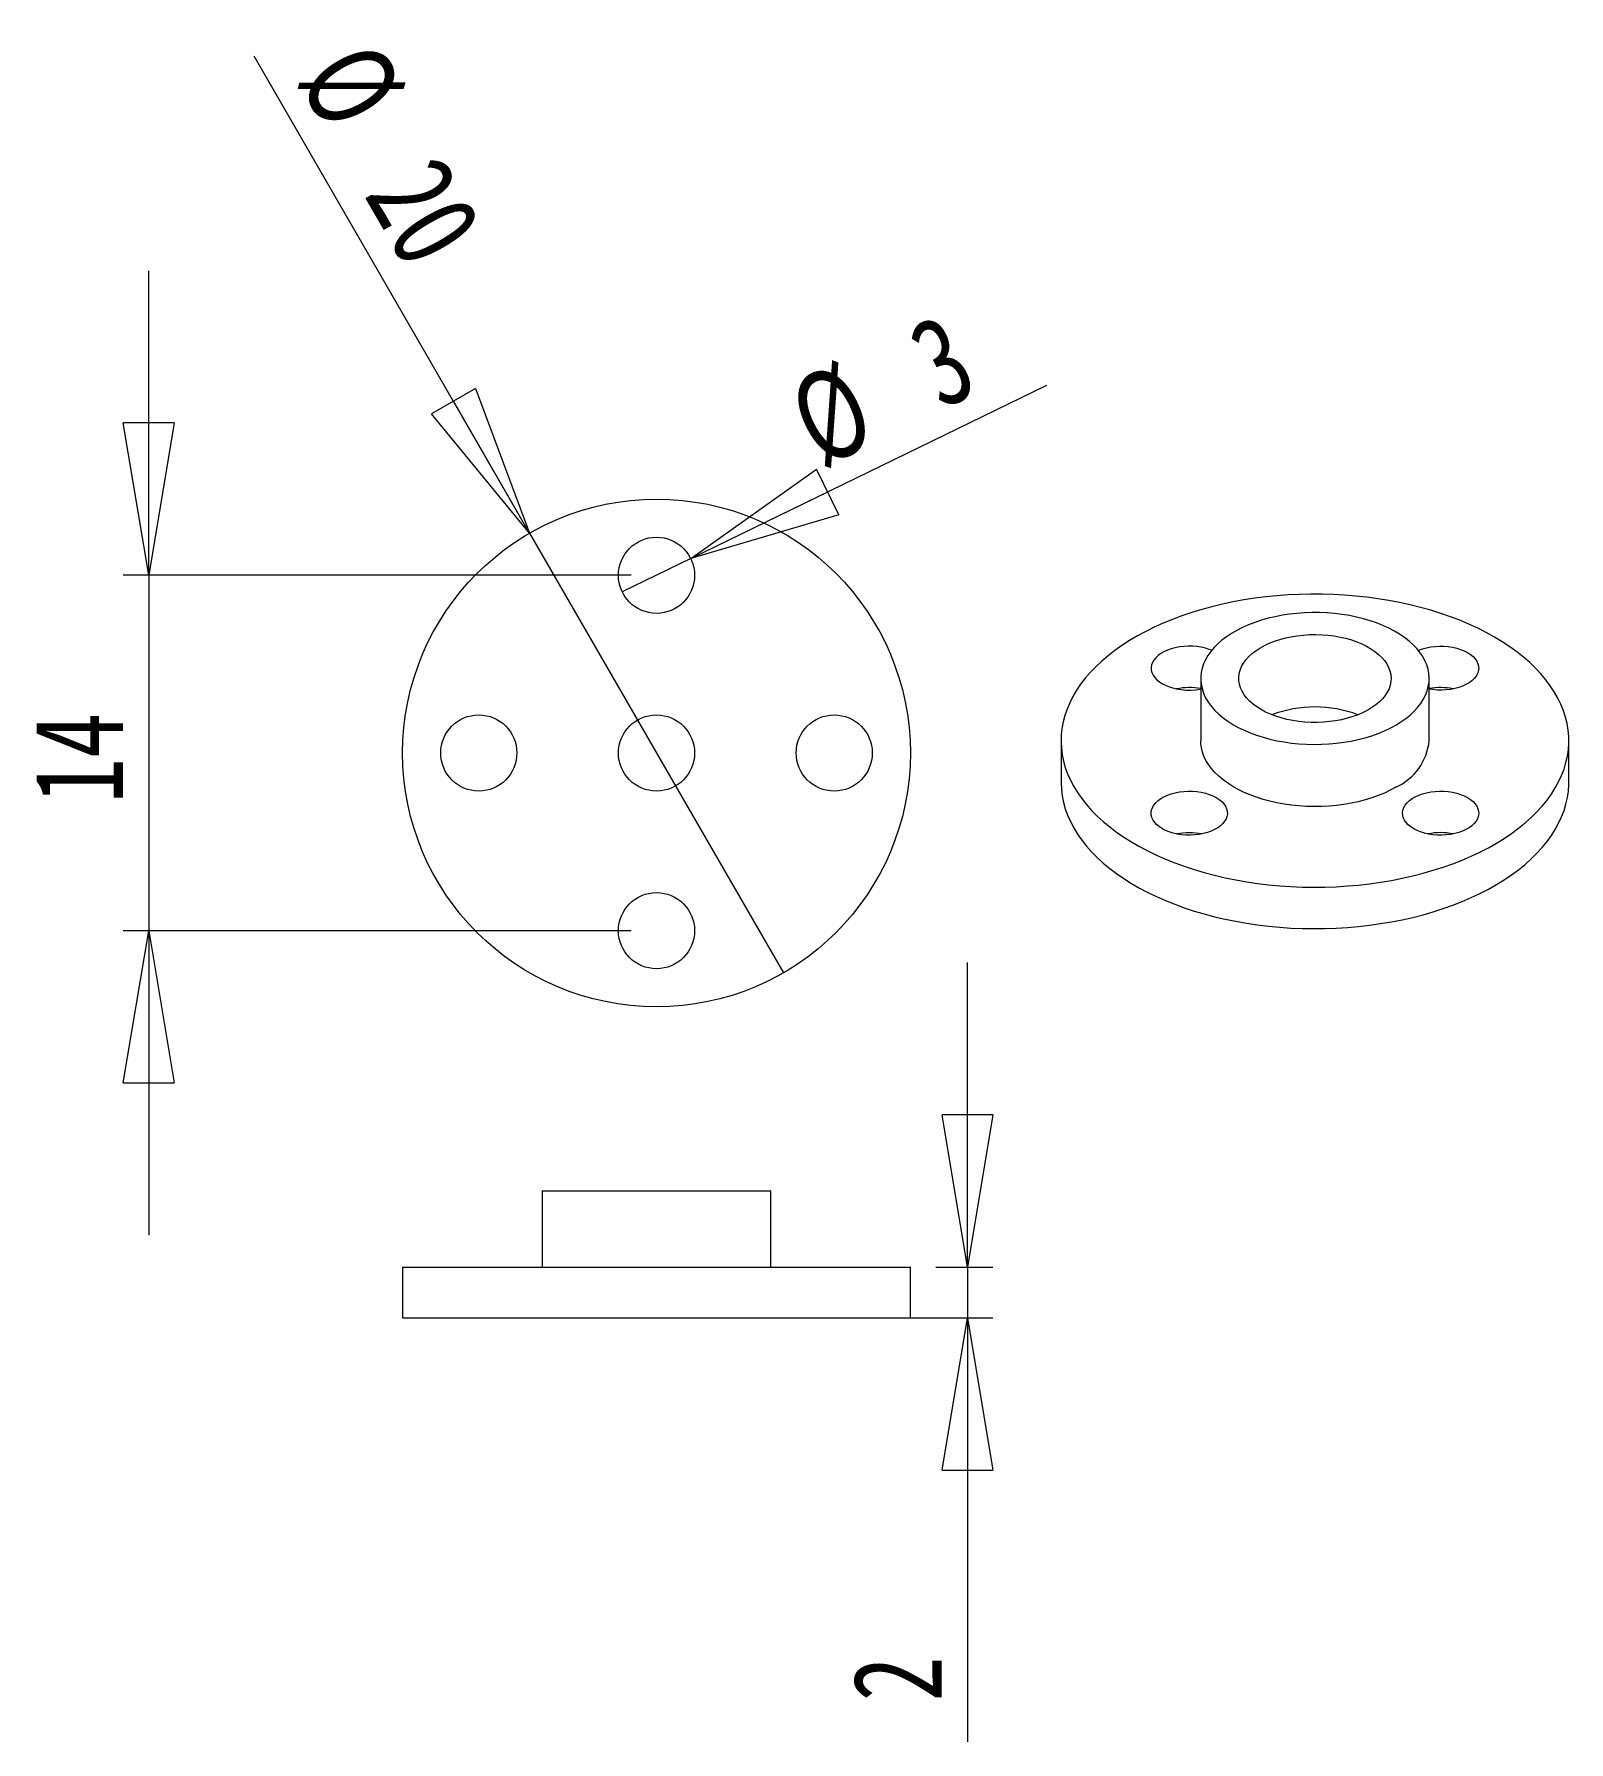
# Model space of a CAD drawing. Header units: millimetres. Extents: x 73.4 to 133.9, y 182.4 to 249.7.
import ezdxf

# ---------------------------------------------------------------- set-up
doc = ezdxf.new("R2010")
doc.units = ezdxf.units.MM
doc.styles.add('SLDTEXTSTYLE1', font='TXT', dxfattribs={"width": 0.75})
doc.dimstyles.new('SLDDIMSTYLE0', dxfattribs={"dimtxt": 3.5, "dimasz": 6, "dimexe": 0, "dimexo": 0.0625, "dimgap": 0.875, "dimtad": 1, "dimtoh": 1, "dimrnd": 1e-09, "dimzin": 12, "dimdsep": 46, "dimtxsty": 'SLDTEXTSTYLE1', "dimblk1": 'CLOSED', "dimblk2": 'CLOSED', "dimsah": 1, "dimcen": 0.09, "dimadec": 0, "dimazin": 0, "dimtfac": 1, "dimtofl": 0, "dimtmove": 0, "dimatfit": 3, "dimldrblk": 'CLOSED', "dimfxl": 1, "dimtolj": 1, "dimtzin": 12, "dimarcsym": 0})
doc.dimstyles.new('SLDDIMSTYLE1', dxfattribs={"dimtxt": 3.5, "dimasz": 6, "dimexe": 0, "dimexo": 0.0625, "dimgap": 0.875, "dimtad": 1, "dimtoh": 1, "dimrnd": 1e-09, "dimzin": 12, "dimdsep": 46, "dimtxsty": 'SLDTEXTSTYLE1', "dimblk1": 'CLOSED', "dimblk2": 'CLOSED', "dimsah": 1, "dimcen": 0.09, "dimadec": 0, "dimazin": 0, "dimtfac": 1, "dimtmove": 0, "dimatfit": 3, "dimldrblk": 'CLOSED', "dimfxl": 1, "dimtolj": 1, "dimtzin": 12, "dimarcsym": 0})

# ---------------------------------------------------------------- blocks, each defined once
blk = doc.blocks.new('_CLOSED')
at = {"color": 0, "linetype": 'ByBlock', "lineweight": -2}
for p, q in [((-1, 0.166667), (0, 0)), ((-1, 0.166667), (-1, -0.166667)), ((0, 0), (-1, -0.166667)), ((0, 0), (-1, 0))]:
    blk.add_line(p, q, dxfattribs=at)
blk = doc.blocks.new('*D4')
at = {"color": 7, "linetype": 'Continuous', "lineweight": 0}
for p, q in [((110.204, 201.113), (110.204, 213.113)), ((108.957, 201.113), (111.204, 201.113)), ((110.204, 201.113), (110.204, 199.113)), ((93.457, 199.113), (111.204, 199.113)), ((110.204, 199.113), (110.204, 182.408))]:
    blk.add_line(p, q, dxfattribs=at)
at = {"color": 7, "linetype": 'Continuous', "lineweight": 0, "xscale": 6, "yscale": 6}
for p, rotation in [((110.204, 201.113, 0.1), 270.0000000000004), ((110.204, 199.113, 0.1), 90.0000000000004)]:
    blk.add_blockref('_CLOSED', p, dxfattribs=dict(at, rotation=rotation))
at = {"color": 7, "linetype": 'Continuous', "lineweight": 0, "insert": (105.692, 183.995), "char_height": 3.5, "attachment_point": 1, "rotation": 90, "style": 'SLDTEXTSTYLE1'}
blk.add_mtext('2', dxfattribs=at)
blk = doc.blocks.new('*D5')
at = {"color": 7, "linetype": 'Continuous', "lineweight": 0}
for q in [(82.111, 248.809), (102.957, 212.704)]:
    blk.add_line((92.957, 230.024), q, dxfattribs=at)
at = {"color": 7, "linetype": 'Continuous', "lineweight": 0, "xscale": 6, "yscale": 6, "rotation": 300.0000000000007}
blk.add_blockref('_CLOSED', (92.957, 230.024, 2.55), dxfattribs=at)
at = {"color": 7, "linetype": 'Continuous', "lineweight": 0, "char_height": 3.5, "attachment_point": 1, "rotation": 300, "style": 'SLDTEXTSTYLE1'}
for s, insert in [('%%c', (86.798, 249.682)), ('20', (89.436, 245.112))]:
    blk.add_mtext(s, dxfattribs=dict(at, insert=insert))
blk = doc.blocks.new('*D6')
at = {"color": 7, "linetype": 'Continuous', "lineweight": 0}
for q in [(113.326, 235.849), (96.609, 227.707)]:
    blk.add_line((99.306, 229.021), q, dxfattribs=at)
at = {"color": 7, "linetype": 'Continuous', "lineweight": 0, "xscale": 6, "yscale": 6, "rotation": 205.9668822220464}
blk.add_blockref('_CLOSED', (99.306, 229.021, 2.55), dxfattribs=at)
at = {"color": 7, "linetype": 'Continuous', "lineweight": 0, "char_height": 3.5, "attachment_point": 1, "rotation": 25.96688, "style": 'SLDTEXTSTYLE1'}
for s, insert in [('3', (107.63, 238.012)), ('%%c', (102.886, 235.702))]:
    blk.add_mtext(s, dxfattribs=dict(at, insert=insert))
blk = doc.blocks.new('*D7')
at = {"color": 7, "linetype": 'Continuous', "lineweight": 0}
for p, q in [((77.957, 228.364), (77.957, 240.364)), ((96.957, 228.364), (76.957, 228.364)), ((77.957, 228.364), (77.957, 214.364)), ((96.957, 214.364), (76.957, 214.364)), ((77.957, 214.364), (77.957, 202.364))]:
    blk.add_line(p, q, dxfattribs=at)
at = {"color": 7, "linetype": 'Continuous', "lineweight": 0, "xscale": 6, "yscale": 6}
for p, rotation in [((77.957, 228.364, 2.55), 270.0000000000004), ((77.957, 214.364, 2.55), 90.0000000000004)]:
    blk.add_blockref('_CLOSED', p, dxfattribs=dict(at, rotation=rotation))
at = {"color": 7, "linetype": 'Continuous', "lineweight": 0, "insert": (73.445, 219.375), "char_height": 3.5, "attachment_point": 1, "rotation": 90, "style": 'SLDTEXTSTYLE1'}
blk.add_mtext('14', dxfattribs=at)

msp = doc.modelspace()

# ---------------------------------------------------------------- linework, layer by layer
at = {"color": 7, "linetype": 'Continuous', "lineweight": 15}
for p, q in [((119.39, 224.299), (119.39, 221.849)), ((128.39, 221.849), (128.39, 224.299)), ((113.89, 221.849), (113.89, 220.216)), ((133.89, 220.216), (133.89, 221.849)), ((93.457, 204.113), (93.457, 201.113)), ((93.457, 204.113), (102.457, 204.113)), ((102.457, 201.113), (102.457, 204.113)), ((87.957, 201.113), (87.957, 199.113)), ((87.957, 201.113), (107.957, 201.113)), ((107.957, 199.113), (107.957, 201.113)), ((87.957, 199.113), (107.957, 199.113))]:
    msp.add_line(p, q, dxfattribs=at)
at = {"color": 7, "linetype": 'Continuous', "lineweight": 15, "flags": 128}
for points in [[(130.961, 225.931), (130.639, 226.109), (130.304, 226.278), (129.956, 226.439), (129.595, 226.59), (129.224, 226.732), (128.842, 226.865), (128.45, 226.987), (128.049, 227.099), (127.64, 227.201), (127.223, 227.292), (126.8, 227.372), (126.371, 227.442), (125.937, 227.5), (125.498, 227.547), (125.057, 227.583), (124.614, 227.607), (124.169, 227.62), (123.723, 227.621), (123.278, 227.611), (122.834, 227.59), (122.392, 227.557), (121.953, 227.513), (121.518, 227.457), (121.087, 227.391), (120.663, 227.313), (120.244, 227.225), (119.833, 227.126), (119.43, 227.016), (119.036, 226.896), (118.651, 226.766), (118.277, 226.627), (117.914, 226.478), (117.562, 226.319), (117.224, 226.152), (116.898, 225.976), (116.587, 225.792), (116.29, 225.601), (116.008, 225.402), (115.741, 225.195), (115.491, 224.982), (115.258, 224.763), (115.042, 224.538), (114.843, 224.308), (114.662, 224.073), (114.5, 223.834), (114.356, 223.59), (114.231, 223.343), (114.125, 223.093), (114.039, 222.841), (113.972, 222.587), (113.925, 222.331), (113.898, 222.074), (113.89, 221.817), (113.903, 221.56), (113.935, 221.303), (113.987, 221.048), (114.059, 220.794), (114.15, 220.542), (114.26, 220.293), (114.39, 220.047), (114.538, 219.804), (114.706, 219.566), (114.891, 219.332), (115.094, 219.103), (115.315, 218.88), (115.552, 218.662), (115.806, 218.451), (116.077, 218.246), (116.363, 218.049), (116.663, 217.859), (116.978, 217.677), (117.307, 217.504), (117.649, 217.339), (118.003, 217.183), (118.369, 217.036), (118.746, 216.899), (119.133, 216.771), (119.53, 216.654), (119.935, 216.547), (120.348, 216.451), (120.768, 216.365), (121.194, 216.29), (121.626, 216.226), (122.062, 216.173), (122.502, 216.132), (122.945, 216.102), (123.389, 216.083), (123.834, 216.076), (124.28, 216.081), (124.725, 216.096), (125.168, 216.124), (125.608, 216.162), (126.045, 216.212), (126.478, 216.273), (126.906, 216.345), (127.328, 216.428), (127.743, 216.522), (128.15, 216.626), (128.549, 216.741), (128.938, 216.866), (129.318, 217.001), (129.687, 217.145), (130.044, 217.299), (130.389, 217.461), (130.721, 217.633), (131.04, 217.813), (131.344, 218.001), (131.633, 218.196), (131.908, 218.399), (132.166, 218.609), (132.408, 218.825), (132.633, 219.047), (132.84, 219.274), (133.03, 219.507), (133.202, 219.744), (133.355, 219.986), (133.489, 220.231), (133.605, 220.48), (133.701, 220.731), (133.777, 220.984), (133.834, 221.239), (133.871, 221.496), (133.889, 221.753), (133.886, 222.01), (133.864, 222.267), (133.822, 222.523), (133.76, 222.778), (133.678, 223.03), (133.578, 223.281), (133.457, 223.529), (133.318, 223.773), (133.161, 224.014), (132.984, 224.25), (132.79, 224.481), (132.578, 224.708), (132.349, 224.928), (132.103, 225.143), (131.841, 225.351), (131.562, 225.552), (131.269, 225.745), (130.961, 225.931)], [(127.072, 222.462), (127.275, 222.587), (127.464, 222.72), (127.637, 222.86), (127.793, 223.006), (127.933, 223.158), (128.055, 223.315), (128.158, 223.476), (128.243, 223.64), (128.309, 223.808), (128.356, 223.977), (128.383, 224.148), (128.39, 224.32), (128.378, 224.492), (128.346, 224.663), (128.294, 224.832), (128.224, 224.999), (128.134, 225.163), (128.026, 225.323), (127.9, 225.478), (127.756, 225.629), (127.595, 225.773), (127.418, 225.911), (127.226, 226.042), (127.019, 226.166), (126.798, 226.281), (126.565, 226.388), (126.32, 226.485), (126.065, 226.573), (125.799, 226.651), (125.526, 226.719), (125.245, 226.776), (124.959, 226.822), (124.667, 226.857), (124.373, 226.882), (124.076, 226.894), (123.779, 226.896), (123.481, 226.886), (123.186, 226.865), (122.894, 226.832), (122.606, 226.789), (122.324, 226.734), (122.048, 226.669), (121.781, 226.594), (121.523, 226.508), (121.275, 226.413), (121.039, 226.309), (120.815, 226.195), (120.605, 226.074), (120.409, 225.945), (120.228, 225.808), (120.063, 225.665), (119.915, 225.516), (119.784, 225.362), (119.671, 225.203), (119.577, 225.04), (119.502, 224.874), (119.446, 224.705), (119.409, 224.535), (119.391, 224.363), (119.394, 224.191), (119.416, 224.02), (119.458, 223.85), (119.519, 223.682), (119.599, 223.516), (119.698, 223.354), (119.815, 223.197), (119.95, 223.043), (120.103, 222.896), (120.272, 222.754), (120.456, 222.62), (120.656, 222.492), (120.87, 222.373), (121.097, 222.262), (121.336, 222.16), (121.587, 222.067), (121.847, 221.984), (122.117, 221.911), (122.394, 221.849), (122.678, 221.797), (122.967, 221.756), (123.26, 221.727), (123.556, 221.708), (123.853, 221.701), (124.15, 221.705), (124.447, 221.721), (124.741, 221.748), (125.031, 221.786), (125.316, 221.835), (125.595, 221.895), (125.867, 221.965), (126.129, 222.045), (126.382, 222.136), (126.625, 222.236), (126.855, 222.344), (127.072, 222.462)], [(119.821, 225.408), (119.728, 225.444), (119.574, 225.491), (119.412, 225.529), (119.244, 225.555), (119.071, 225.569), (118.897, 225.572), (118.723, 225.563), (118.552, 225.543), (118.387, 225.511), (118.228, 225.469), (118.08, 225.416), (117.943, 225.353), (117.82, 225.282), (117.712, 225.203), (117.62, 225.118), (117.546, 225.026), (117.491, 224.931), (117.456, 224.832), (117.441, 224.732), (117.446, 224.631), (117.471, 224.531), (117.517, 224.434), (117.581, 224.341), (117.664, 224.252), (117.764, 224.169), (117.88, 224.094)], [(121.769, 223.074), (121.603, 223.178), (121.452, 223.289), (121.318, 223.407), (121.201, 223.531), (121.101, 223.661), (121.02, 223.794), (120.959, 223.931), (120.916, 224.07), (120.894, 224.21), (120.892, 224.352), (120.909, 224.493), (120.946, 224.632), (121.003, 224.77), (121.079, 224.904), (121.174, 225.034), (121.287, 225.16), (121.417, 225.279), (121.564, 225.392), (121.726, 225.498), (121.903, 225.596), (122.092, 225.685), (122.294, 225.765), (122.506, 225.835), (122.728, 225.895), (122.957, 225.945), (123.193, 225.983), (123.433, 226.01), (123.676, 226.026), (123.921, 226.031), (124.165, 226.023), (124.408, 226.005), (124.647, 225.975), (124.881, 225.933), (125.108, 225.881), (125.328, 225.819), (125.538, 225.746), (125.737, 225.664), (125.923, 225.572), (126.096, 225.472), (126.255, 225.365), (126.397, 225.25), (126.523, 225.129), (126.632, 225.002), (126.722, 224.871), (126.793, 224.736), (126.845, 224.598), (126.877, 224.457), (126.89, 224.316), (126.882, 224.175), (126.855, 224.035), (126.808, 223.896), (126.741, 223.76), (126.656, 223.628), (126.552, 223.5), (126.43, 223.377), (126.292, 223.261), (126.137, 223.151), (125.968, 223.049), (125.784, 222.956), (125.588, 222.871), (125.381, 222.796), (125.164, 222.731), (124.939, 222.676), (124.706, 222.632), (124.468, 222.599), (124.226, 222.578), (123.982, 222.568), (123.737, 222.569), (123.493, 222.582), (123.252, 222.606), (123.016, 222.642), (122.785, 222.689), (122.561, 222.746), (122.346, 222.814), (122.142, 222.891), (121.949, 222.978), (121.769, 223.074)], [(127.96, 225.408), (127.979, 225.416), (128.128, 225.469), (128.286, 225.511), (128.452, 225.543), (128.622, 225.563), (128.796, 225.572), (128.971, 225.569), (129.143, 225.555), (129.312, 225.529), (129.474, 225.491), (129.627, 225.444), (129.77, 225.386), (129.901, 225.319), (130.016, 225.244), (130.117, 225.161), (130.199, 225.073), (130.264, 224.979), (130.309, 224.882), (130.334, 224.782), (130.339, 224.681), (130.324, 224.581), (130.289, 224.482), (130.234, 224.387), (130.16, 224.296), (130.069, 224.21), (129.96, 224.131), (129.837, 224.06), (129.7, 223.997), (129.552, 223.944), (129.394, 223.902), (129.228, 223.87), (129.057, 223.85), (128.883, 223.841), (128.709, 223.844), (128.537, 223.859), (128.39, 223.88)], [(127.072, 220.012), (126.855, 219.895), (126.625, 219.786), (126.382, 219.686), (126.129, 219.596), (125.867, 219.515), (125.595, 219.445), (125.316, 219.385), (125.031, 219.336), (124.741, 219.298), (124.447, 219.271), (124.15, 219.256), (123.853, 219.251), (123.556, 219.259), (123.26, 219.277), (122.967, 219.307), (122.678, 219.347), (122.394, 219.399), (122.117, 219.462), (121.847, 219.534), (121.587, 219.617), (121.336, 219.71), (121.097, 219.812), (120.87, 219.923), (120.656, 220.043), (120.456, 220.17), (120.272, 220.305), (120.103, 220.446), (119.95, 220.594), (119.815, 220.747), (119.698, 220.905), (119.599, 221.067), (119.519, 221.232), (119.458, 221.4), (119.416, 221.57), (119.394, 221.742), (119.39, 221.849)], [(113.89, 220.216), (113.89, 220.184), (113.903, 219.927), (113.935, 219.67), (113.987, 219.415), (114.059, 219.161), (114.15, 218.909), (114.26, 218.66), (114.39, 218.414), (114.538, 218.171), (114.706, 217.933), (114.891, 217.699), (115.094, 217.47), (115.315, 217.246), (115.552, 217.029), (115.806, 216.818), (116.077, 216.613), (116.363, 216.416), (116.663, 216.226), (116.978, 216.044), (117.307, 215.87), (117.649, 215.705), (118.003, 215.549), (118.369, 215.403), (118.746, 215.266), (119.133, 215.138), (119.53, 215.021), (119.935, 214.914), (120.348, 214.817), (120.768, 214.732), (121.194, 214.657), (121.626, 214.593), (122.062, 214.54), (122.502, 214.499), (122.945, 214.469), (123.389, 214.45), (123.834, 214.443), (124.28, 214.448), (124.725, 214.463), (125.168, 214.49), (125.608, 214.529), (126.045, 214.579), (126.478, 214.64), (126.906, 214.712), (127.328, 214.795), (127.743, 214.889), (128.15, 214.993), (128.549, 215.108), (128.938, 215.233), (129.318, 215.367), (129.687, 215.512), (130.044, 215.666), (130.389, 215.828), (130.721, 216), (131.04, 216.18), (131.344, 216.368), (131.633, 216.563), (131.908, 216.766), (132.166, 216.975), (132.408, 217.191), (132.633, 217.414), (132.84, 217.641), (133.03, 217.874), (133.202, 218.111), (133.355, 218.353), (133.489, 218.598), (133.605, 218.847), (133.701, 219.098), (133.777, 219.351), (133.834, 219.606), (133.871, 219.863), (133.889, 220.12), (133.89, 220.216)], [(117.88, 218.379), (117.764, 218.455), (117.664, 218.537), (117.581, 218.626), (117.517, 218.719), (117.471, 218.817), (117.446, 218.916), (117.441, 219.017), (117.456, 219.117), (117.491, 219.216), (117.546, 219.311), (117.62, 219.403), (117.712, 219.488), (117.82, 219.567), (117.943, 219.639), (118.08, 219.701), (118.228, 219.754), (118.387, 219.796), (118.552, 219.828), (118.723, 219.848), (118.897, 219.857), (119.071, 219.854), (119.244, 219.84), (119.412, 219.814), (119.574, 219.776), (119.728, 219.729), (119.871, 219.671), (120.001, 219.604), (120.117, 219.529), (120.217, 219.446), (120.3, 219.358), (120.364, 219.264), (120.409, 219.167), (120.435, 219.067), (120.44, 218.967), (120.425, 218.866), (120.389, 218.768), (120.334, 218.672), (120.261, 218.581), (120.169, 218.495), (120.061, 218.416), (119.938, 218.345), (119.801, 218.282), (119.652, 218.229), (119.494, 218.187), (119.329, 218.155), (119.158, 218.135), (118.984, 218.126), (118.81, 218.129), (118.637, 218.144), (118.469, 218.17), (118.306, 218.207), (118.153, 218.255), (118.01, 218.312), (117.88, 218.379)], [(127.779, 218.379), (127.663, 218.455), (127.563, 218.537), (127.48, 218.626), (127.416, 218.719), (127.371, 218.817), (127.346, 218.916), (127.34, 219.017), (127.356, 219.117), (127.391, 219.216), (127.446, 219.311), (127.52, 219.403), (127.611, 219.488), (127.719, 219.567), (127.843, 219.639), (127.979, 219.701), (128.128, 219.754), (128.286, 219.796), (128.452, 219.828), (128.622, 219.848), (128.796, 219.857), (128.971, 219.854), (129.143, 219.84), (129.312, 219.814), (129.474, 219.776), (129.627, 219.729), (129.77, 219.671), (129.901, 219.604), (130.016, 219.529), (130.117, 219.446), (130.199, 219.358), (130.264, 219.264), (130.309, 219.167), (130.334, 219.067), (130.339, 218.967), (130.324, 218.866), (130.289, 218.768), (130.234, 218.672), (130.16, 218.581), (130.069, 218.495), (129.96, 218.416), (129.837, 218.345), (129.7, 218.282), (129.552, 218.229), (129.394, 218.187), (129.228, 218.155), (129.057, 218.135), (128.883, 218.126), (128.709, 218.129), (128.537, 218.144), (128.368, 218.17), (128.206, 218.207), (128.052, 218.255), (127.91, 218.312), (127.779, 218.379)]]:
    msp.add_lwpolyline(points, dxfattribs=at)
at = {"color": 7, "linetype": 'Continuous', "lineweight": 15}
for centre, radius in [((97.957, 221.364), 10), ((97.957, 228.364), 1.5), ((90.957, 221.364), 1.5), ((97.957, 221.364), 1.5), ((104.957, 221.364), 1.5), ((97.957, 214.364), 1.5)]:
    msp.add_circle(centre, radius, dxfattribs=at)
for centre, radius, start, end in [((118.942, 226.155), 2.318, 242.73669, 281.15084), ((118.941, 221.402), 2.537, 79.79701, 101.35613), ((128.84, 221.406), 2.534, 78.62793, 100.21892), ((123.89, 218.34), 4.836, 69.48444, 110.51556), ((126.142, 222.071), 2.259, 294.31656, 354.3633), ((118.94, 215.694), 2.53, 78.61896, 101.38104), ((128.84, 215.694), 2.531, 78.61903, 101.38097)]:
    msp.add_arc(centre, radius, start, end, dxfattribs=at)

# ---------------------------------------------------------------- dimensions: what is measured, and where the dimension line sits
at = {"color": 7, "linetype": 'Continuous', "lineweight": 0}
for p1, p2, picture, middle in [((102.957, 212.704), (92.957, 230.024), '*D5', (85.441, 243.042)), ((96.609, 227.707), (99.306, 229.021), '*D6', (108.644, 233.569))]:
    dim = msp.add_diameter_dim_2p(p1=p1, p2=p2, dimstyle='SLDDIMSTYLE1', dxfattribs=at)
    dim.commit()
    dim.dimension.update_dxf_attribs({"geometry": picture, "text_midpoint": middle, "dimtype": 163})
for base, p1, p2, picture, middle in [((77.957, 214.364), (97.957, 228.364), (97.957, 214.364), '*D7', (77.957, 221.961)), ((110.204, 199.113), (107.957, 201.113), (92.457, 199.113), '*D4', (110.204, 185.288))]:
    dim = msp.add_linear_dim(base=base, p1=p1, p2=p2, angle=90, dimstyle='SLDDIMSTYLE0', dxfattribs=at)
    dim.commit()
    dim.dimension.update_dxf_attribs({"geometry": picture, "text_midpoint": middle, "dimtype": 160})

doc.saveas('drawing.dxf')
